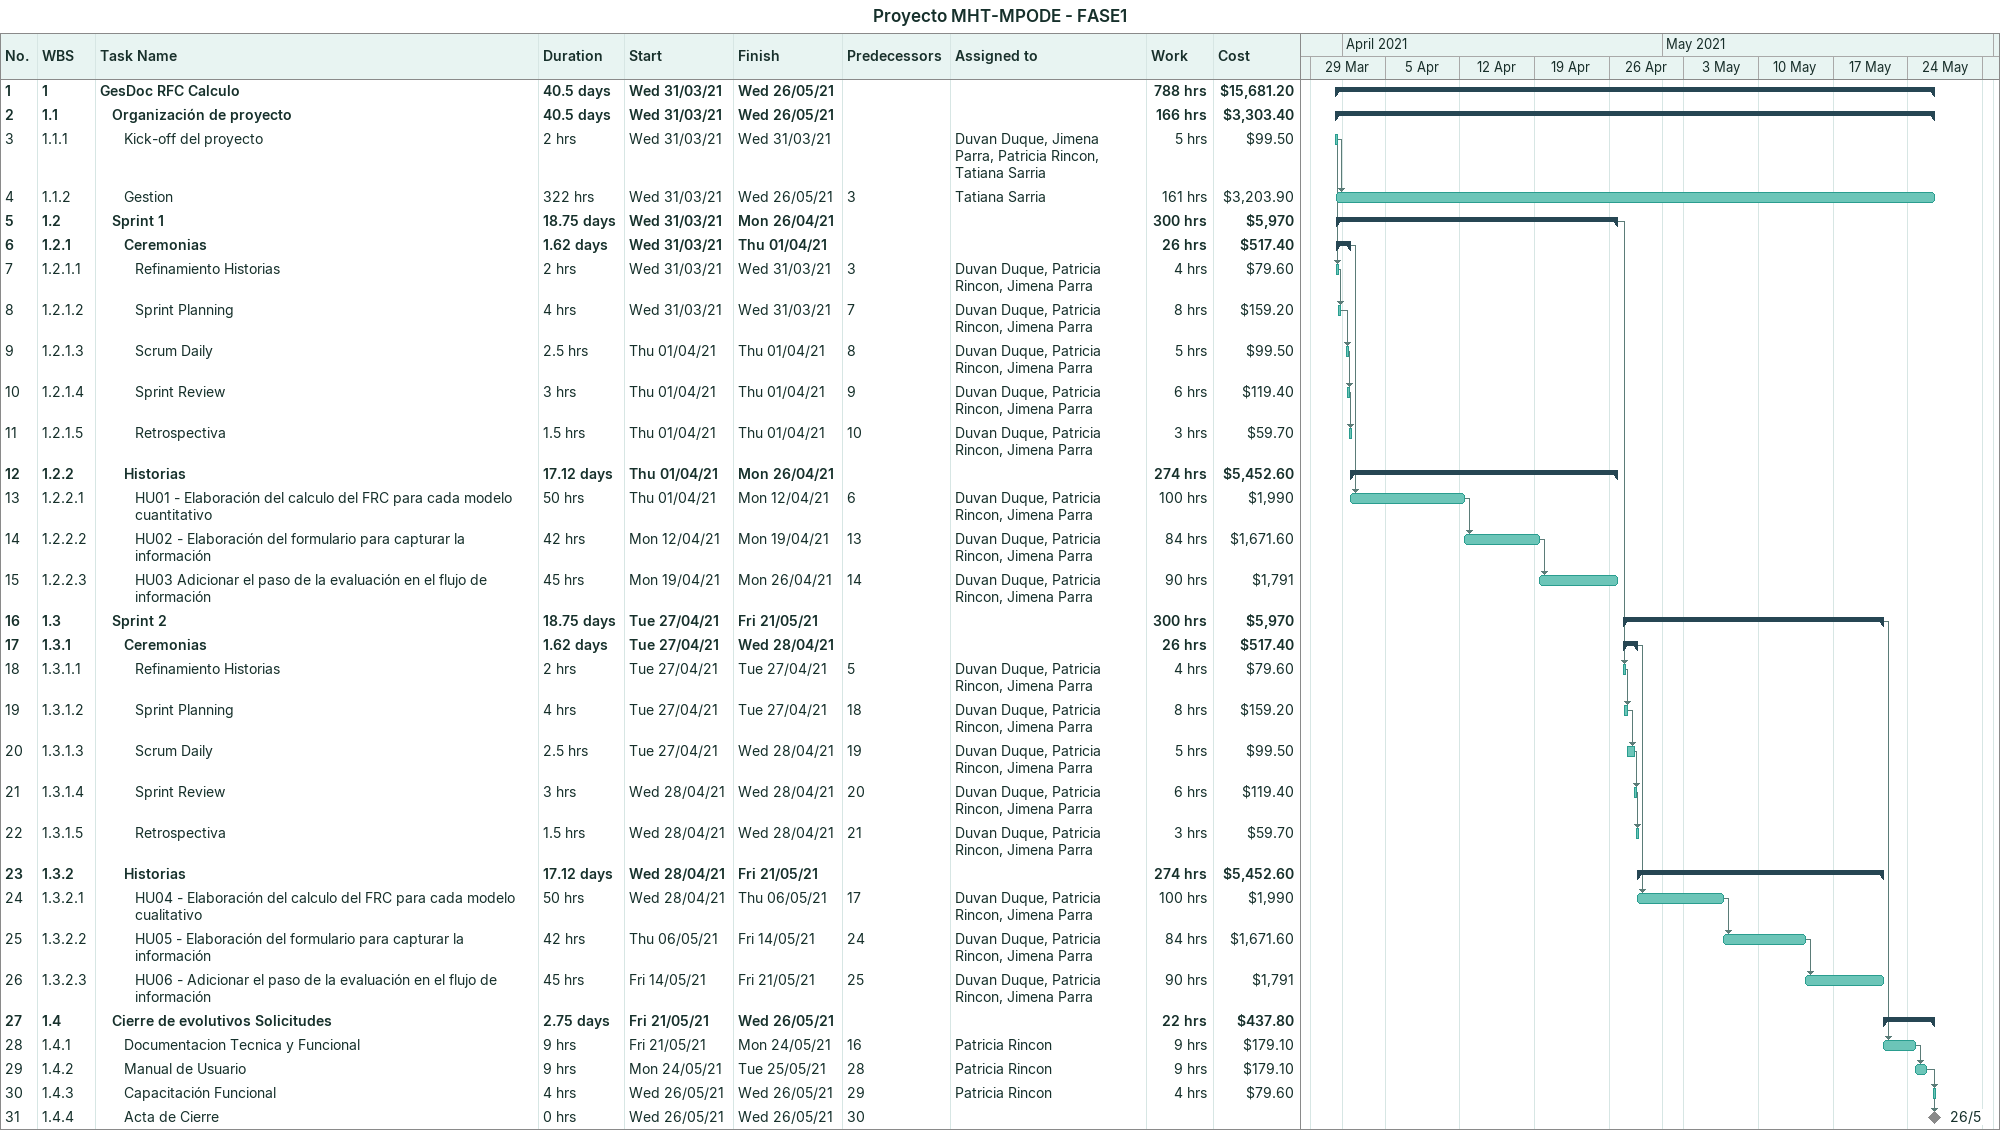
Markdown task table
Proyecto MHT-MPODE - FASE1

| ID | WBS | Task | Duration | Start | Finish | Predecessors | Resources | Work (h) | Cost ($) |
|---|---|---|---|---|---|---|---|---|---|
| 1 | 1 | **GesDoc RFC Calculo** | 40.5d | 2021-03-31 | 2021-05-26 |  |  | 788 | 15681.20 |
| 2 | 1.1 | **Organización de proyecto** | 40.5d | 2021-03-31 | 2021-05-26 |  |  | 166 | 3303.40 |
| 3 | 1.1.1 | Kick-off del proyecto | 2h | 2021-03-31 | 2021-03-31 |  | Duvan Duque, Jimena Parra, Patricia Rincon, Tatiana Sarria | 5 | 99.50 |
| 4 | 1.1.2 | Gestion | 322h | 2021-03-31 | 2021-05-26 | 3 | Tatiana Sarria | 161 | 3203.90 |
| 5 | 1.2 | **Sprint 1** | 18.75d | 2021-03-31 | 2021-04-26 |  |  | 300 | 5970 |
| 6 | 1.2.1 | **Ceremonias** | 1.62d | 2021-03-31 | 2021-04-01 |  |  | 26 | 517.40 |
| 7 | 1.2.1.1 | Refinamiento Historias | 2h | 2021-03-31 | 2021-03-31 | 3 | Duvan Duque, Patricia Rincon, Jimena Parra | 4 | 79.60 |
| 8 | 1.2.1.2 | Sprint Planning | 4h | 2021-03-31 | 2021-03-31 | 7 | Duvan Duque, Patricia Rincon, Jimena Parra | 8 | 159.20 |
| 9 | 1.2.1.3 | Scrum Daily | 2.5h | 2021-04-01 | 2021-04-01 | 8 | Duvan Duque, Patricia Rincon, Jimena Parra | 5 | 99.50 |
| 10 | 1.2.1.4 | Sprint Review | 3h | 2021-04-01 | 2021-04-01 | 9 | Duvan Duque, Patricia Rincon, Jimena Parra | 6 | 119.40 |
| 11 | 1.2.1.5 | Retrospectiva | 1.5h | 2021-04-01 | 2021-04-01 | 10 | Duvan Duque, Patricia Rincon, Jimena Parra | 3 | 59.70 |
| 12 | 1.2.2 | **Historias** | 17.12d | 2021-04-01 | 2021-04-26 |  |  | 274 | 5452.60 |
| 13 | 1.2.2.1 | HU01 - Elaboración del calculo del FRC para cada modelo cuantitativo | 50h | 2021-04-01 | 2021-04-12 | 6 | Duvan Duque, Patricia Rincon, Jimena Parra | 100 | 1990 |
| 14 | 1.2.2.2 | HU02 - Elaboración del formulario para capturar la información | 42h | 2021-04-12 | 2021-04-19 | 13 | Duvan Duque, Patricia Rincon, Jimena Parra | 84 | 1671.60 |
| 15 | 1.2.2.3 | HU03 Adicionar el paso de la evaluación en el flujo de información | 45h | 2021-04-19 | 2021-04-26 | 14 | Duvan Duque, Patricia Rincon, Jimena Parra | 90 | 1791 |
| 16 | 1.3 | **Sprint 2** | 18.75d | 2021-04-27 | 2021-05-21 |  |  | 300 | 5970 |
| 17 | 1.3.1 | **Ceremonias** | 1.62d | 2021-04-27 | 2021-04-28 |  |  | 26 | 517.40 |
| 18 | 1.3.1.1 | Refinamiento Historias | 2h | 2021-04-27 | 2021-04-27 | 5 | Duvan Duque, Patricia Rincon, Jimena Parra | 4 | 79.60 |
| 19 | 1.3.1.2 | Sprint Planning | 4h | 2021-04-27 | 2021-04-27 | 18 | Duvan Duque, Patricia Rincon, Jimena Parra | 8 | 159.20 |
| 20 | 1.3.1.3 | Scrum Daily | 2.5h | 2021-04-27 | 2021-04-28 | 19 | Duvan Duque, Patricia Rincon, Jimena Parra | 5 | 99.50 |
| 21 | 1.3.1.4 | Sprint Review | 3h | 2021-04-28 | 2021-04-28 | 20 | Duvan Duque, Patricia Rincon, Jimena Parra | 6 | 119.40 |
| 22 | 1.3.1.5 | Retrospectiva | 1.5h | 2021-04-28 | 2021-04-28 | 21 | Duvan Duque, Patricia Rincon, Jimena Parra | 3 | 59.70 |
| 23 | 1.3.2 | **Historias** | 17.12d | 2021-04-28 | 2021-05-21 |  |  | 274 | 5452.60 |
| 24 | 1.3.2.1 | HU04 - Elaboración del calculo del FRC para cada modelo cualitativo | 50h | 2021-04-28 | 2021-05-06 | 17 | Duvan Duque, Patricia Rincon, Jimena Parra | 100 | 1990 |
| 25 | 1.3.2.2 | HU05 - Elaboración del formulario para capturar la información | 42h | 2021-05-06 | 2021-05-14 | 24 | Duvan Duque, Patricia Rincon, Jimena Parra | 84 | 1671.60 |
| 26 | 1.3.2.3 | HU06 - Adicionar el paso de la evaluación en el flujo de información | 45h | 2021-05-14 | 2021-05-21 | 25 | Duvan Duque, Patricia Rincon, Jimena Parra | 90 | 1791 |
| 27 | 1.4 | **Cierre de evolutivos Solicitudes** | 2.75d | 2021-05-21 | 2021-05-26 |  |  | 22 | 437.80 |
| 28 | 1.4.1 | Documentacion Tecnica y Funcional | 9h | 2021-05-21 | 2021-05-24 | 16 | Patricia Rincon | 9 | 179.10 |
| 29 | 1.4.2 | Manual de Usuario | 9h | 2021-05-24 | 2021-05-25 | 28 | Patricia Rincon | 9 | 179.10 |
| 30 | 1.4.3 | Capacitación Funcional | 4h | 2021-05-26 | 2021-05-26 | 29 | Patricia Rincon | 4 | 79.60 |
| 31 | 1.4.4 | Acta de Cierre | 0h | 2021-05-26 | 2021-05-26 | 30 |  |  |  |
